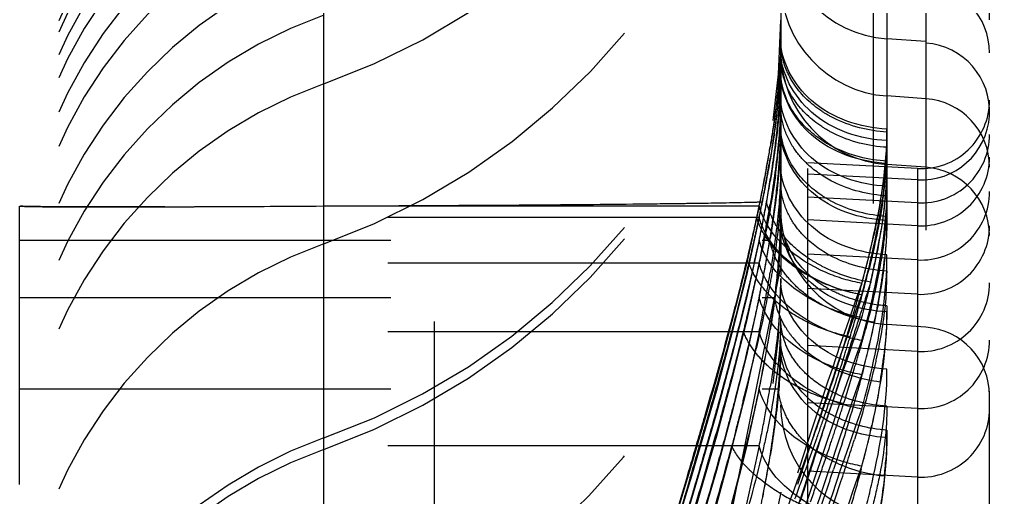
# Model space of a CAD drawing. Header units: millimetres. Extents: x 309 to 11345, y -1340 to 1318.
# Drawn here: x 1460.667 to 1464.934, y -328.082 to -325.978 of the extents above; entities that cross this region are included whole.
import ezdxf

# ---------------------------------------------------------------- set-up
doc = ezdxf.new("R2010")
doc.units = ezdxf.units.MM
doc.header["$LTSCALE"] = 16.335
doc.linetypes.add('HIDDEN', pattern=[0.2, 0.1, -0.1])
doc.layers.add('DEFAULT_2', color=8, linetype='HIDDEN')

msp = doc.modelspace()

# ---------------------------------------------------------------- linework, layer by layer
at = {"layer": 'DEFAULT_2', "color": 8, "linetype": 'HIDDEN'}
for p, q in [((1462.4934, -600.1019), (1462.4934, -312.8142)), ((1464.9343, -597.1408), (1464.9343, -315.7753)), ((1464.4238, -594.6812), (1464.4238, -318.2349)), ((1464.0154, -318.9351), (1464.0154, -593.981)), ((1462.0064, -586.3404), (1462.0064, -324.9033)), ((1464.483, -325.259), (1464.483, -329.3763)), ((1464.6537, -325.2709), (1464.6537, -587.6451)), ((1462.0063, -326.9646), (1462.0066, -325.7618)), ((1464.6537, -326.0753), (1464.483, -326.0634)), ((1464.6537, -326.3267), (1464.483, -326.3148)), ((1464.6169, -326.6341), (1464.1343, -326.6088)), ((1464.1343, -586.3057), (1464.1343, -326.6341)), ((1464.6537, -326.6284), (1464.483, -326.6164)), ((1464.6169, -326.6341), (1464.6169, -586.282)), ((1464.6169, -326.6843), (1464.1343, -326.6591)), ((1464.6169, -326.7849), (1464.1343, -326.7596)), ((1460.667, -586.1172), (1460.667, -326.7988)), ((1461.3063, -326.8022), (1461.2027, -326.8024)), ((1462.0064, -326.7987), (1462.2974, -326.7974)), ((1463.9209, -326.7988), (1462.0064, -326.7988)), ((1463.9209, -326.8491), (1460.667, -326.8491)), ((1464.6169, -326.8854), (1464.1343, -326.8602)), ((1460.667, -326.9496), (1463.9678, -326.9496)), ((1462.006, -327.2092), (1462.0066, -327.0186)), ((1464.6169, -327.0363), (1464.1343, -327.011)), ((1463.9209, -327.0502), (1460.667, -327.0502)), ((1464.0154, -327.0576), (1463.7879, -328.2009)), ((1464.6169, -327.1871), (1464.1343, -327.1618)), ((1460.667, -327.201), (1463.9896, -327.201)), ((1462.0066, -327.9235), (1462.006, -327.2092)), ((1464.6537, -327.3322), (1464.483, -327.3203)), ((1463.9209, -327.3518), (1460.667, -327.3518)), ((1464.6169, -327.4385), (1464.1343, -327.4132)), ((1464.308, -327.4551), (1464.2398, -327.671)), ((1460.667, -327.6032), (1464.0055, -327.6032)), ((1464.6169, -327.6898), (1464.1343, -327.6646)), ((1463.9209, -327.8546), (1460.667, -327.8546)), ((1462.006, -328.114), (1462.0066, -327.8733)), ((1464.6169, -327.9915), (1464.1343, -327.9662)), ((1463.5312, -328.2382), (1463.6019, -327.9978)), ((1464.0154, -328.0585), (1463.7808, -329.2246))]:
    msp.add_line(p, q, dxfattribs=at)
for centre, radius, start, end in [((1460.9989, -323.4174), 3.0165, 289.5117, 0.3699), ((1460.9989, -324.1213), 3.0165, 289.5117, 0.5174), ((1462.678, -326.7988), 2.011, 109.5117, 180.0009), ((1462.678, -326.8491), 2.011, 109.5117, 180), ((1460.9989, -324.976), 3.0165, 289.5117, 0.3687), ((1460.9989, -325.0262), 3.0165, 289.5117, 0.4391), ((1462.678, -326.9496), 2.011, 109.5117, 180), ((1462.678, -327.0502), 2.011, 109.5117, 180), ((1462.678, -327.201), 2.011, 109.5117, 180), ((1462.678, -327.3518), 2.011, 109.5117, 180), ((1464.5181, -325.5619), 0.5028, 180, 266), ((1462.678, -327.6032), 2.011, 109.5117, 180), ((1464.5181, -325.8132), 0.5028, 180, 266), ((1464.6326, -326.1249), 0.3016, 0, 86), ((1462.678, -327.8546), 2.011, 109.5117, 180), ((1460.9989, -325.9815), 3.0165, 289.5117, 0), ((1464.6326, -326.3831), 0.3016, 267, 86), ((1462.0319, -326.1361), 1.9835, 356.4907, 359.7558), ((1464.5181, -326.1149), 0.5028, 180, 266), ((1461.3731, -326.0316), 2.6434, 353.9325, 356.1841), ((1462.678, -328.1562), 2.011, 109.5117, 180), ((1461.408, -326.0975), 2.6085, 352.9865, 356.4835), ((1460.5942, -325.9462), 3.4269, 351.3794, 353.8897), ((1464.6326, -326.3328), 0.3016, 267, 0), ((1464.6326, -326.6276), 0.3016, 0, 86), ((1460.7356, -326.1138), 3.283, 352.697, 355.2863), ((1462.0759, -326.3515), 1.9394, 356.5815, 359.763), ((1460.5403, -325.9916), 3.4827, 350.6591, 352.9999), ((1459.1575, -325.7318), 4.8796, 350.0924, 351.4186), ((1461.6189, -326.3253), 2.3972, 354.2401, 356.6076), ((1461.9678, -326.4438), 2.0476, 358.1672, 359.9851), ((1464.6326, -326.4837), 0.3016, 267, 0), ((1461.5708, -326.4303), 2.4448, 355.9135, 358.1488), ((1458.7831, -325.7014), 5.2637, 348.8085, 350.6466), ((1457.7329, -325.5001), 6.3223, 349.44295, 350.54607), ((1457.6466, -325.4707), 6.4128, 349.36987, 350.11739), ((1459.6194, -325.9746), 4.4079, 351.5067, 352.7468), ((1461.1773, -326.2814), 2.841, 352.323, 354.2519), ((1458.1287, -325.6183), 5.9207, 349.86282, 350.56291), ((1464.6326, -326.5842), 0.3016, 267, 0), ((1455.9246, -325.1462), 8.1652, 348.50575, 349.36072), ((1457.9449, -325.7215), 6.1013, 350.01147, 351.47849), ((1462.468, -326.4271), 2.0167, 352.4546, 354.3636), ((1464.6326, -326.9293), 0.3016, 0, 86), ((1454.6299, -324.9211), 9.4789, 348.57458, 349.43913), ((1456.3134, -325.2917), 7.7652, 348.98668, 349.84858), ((1457.3544, -325.5852), 6.7065, 349.12135, 350.52284), ((1462.1074, -326.6844), 1.908, 356.2499, 359.7534), ((1462.1142, -326.3798), 2.3737, 350.4218, 352.4461), ((1462.5352, -326.4966), 1.9495, 351.7478, 354.7599), ((1456.3953, -325.2383), 7.696, 348.29539, 348.87686), ((1464.6326, -326.735), 0.3016, 267, 0), ((1463.7138, -319.9434), 6.8407, 271.41466, 271.83163), ((1453.5811, -324.6722), 10.5561, 348.09916, 348.51954), ((1453.4142, -324.7306), 10.7182, 348.60041, 349.00316), ((1458.0639, -325.7254), 5.9836, 349.12269, 349.84995), ((1459.5684, -326.2294), 4.4577, 352.0014, 352.9944), ((1460.6709, -128.6209), 198.1823, 270.183715, 270.3861), ((1461.0014, -52.6714), 274.1291, 270.270886, 270.397469), ((1461.8717, -181.3583), 145.4392, 270.406313, 270.588413), ((1462.4907, -243.2551), 83.5393, 270.59986, 270.746012), ((1454.5797, -324.8621), 9.5501, 347.78524, 348.29504), ((1457.7306, -325.751), 6.3246, 349.44298, 350.54353), ((1464.5181, -326.8187), 0.5028, 180, 266), ((1456.4975, -325.251), 7.5831, 347.15952, 347.83411), ((1453.8795, -324.9243), 10.2437, 348.59656, 349.15943), ((1457.4454, -325.6064), 6.6134, 348.36179, 349.12152), ((1458.4304, -326.0688), 5.607, 350.9613, 351.994), ((1461.7433, -326.8344), 2.272, 357.0341, 359.9373), ((1452.0603, -324.3173), 12.1278, 347.42207, 347.78782), ((1454.6285, -325.1722), 9.4803, 348.57457, 349.43903), ((1464.6326, -326.8859), 0.3016, 267, 0), ((1454.4974, -324.7874), 9.6362, 345.5046, 347.11499), ((1456.1636, -325.3388), 7.9228, 346.8229, 348.33589), ((1458.3089, -326.0341), 5.7324, 348.62409, 350.80974), ((1457.1675, -325.8037), 6.8962, 348.97827, 350.50951), ((1461.1968, -326.808), 2.8192, 355.5245, 357.0732), ((1460.3501, -326.0287), 4.1727, 346.4953, 347.5131), ((1461.0054, -326.3389), 3.4971, 347.9499, 350.0472), ((1462.678, -328.8601), 2.011, 109.5117, 180.0009), ((1447.9768, -323.4054), 16.3118, 347.0886, 347.4195), ((1454.7874, -325.0699), 9.3464, 347.38183, 348.13276), ((1464.4036, -326.8113), 0.3919, 202.1792, 213.8517), ((1459.4581, -325.8147), 5.09, 345.6845, 346.4977), ((1462.0684, -326.7722), 2.418, 351.1377, 353.9253), ((1454.5142, -324.8432), 9.6186, 345.76602, 346.7353), ((1457.8175, -325.3939), 6.7838, 344.68785, 345.6669), ((1459.053, -325.7323), 5.5169, 344.2198, 345.9123), ((1459.895, -326.1057), 4.6318, 347.1743, 347.9965), ((1452.1911, -324.4911), 12.0064, 347.00077, 347.39288), ((1453.4977, -325.0999), 10.6329, 348.60281, 349.03592), ((1457.7882, -326.0626), 6.2663, 349.49857, 350.54694), ((1464.4958, -326.4565), 0.7413, 240.5532, 259.478), ((1463.064, -327.0789), 1.4191, 356.0483, 359.7466), ((1460.9989, -327.1378), 3.0165, 289.5117, 0), ((1454.6517, -324.9898), 9.4745, 346.41211, 346.85214), ((1457.2058, -325.8174), 6.8566, 348.04403, 348.66709), ((1484.456, -333.7359), 21.104, 161.7701, 162.32521), ((1461.4576, -326.6791), 3.0358, 349.8233, 351.1788), ((1464.6326, -327.1372), 0.3016, 267, 0), ((1451.4986, -324.0225), 12.731, 345.1004, 345.54968), ((1452.528, -324.3419), 11.6672, 345.28536, 345.77818), ((1449.3774, -323.8419), 14.894, 346.70342, 347.0021), ((1454.74, -325.4958), 9.3666, 348.57093, 349.48773), ((1459.7638, -326.6652), 4.2596, 351.5571, 352.7741), ((1458.3909, -325.5522), 6.1889, 343.36952, 344.69981), ((1456.5065, -325.6691), 7.5714, 347.37208, 348.04265), ((1455.3324, -324.6845), 9.3822, 343.33927, 344.24143), ((1460.7162, -326.5453), 3.7893, 348.3587, 349.8119), ((1445.1595, -322.8448), 19.2282, 346.44379, 346.70258), ((1459.3092, -326.5981), 4.7192, 350.6818, 351.5619), ((1449.0268, -323.4158), 15.2888, 344.3838, 345.26162), ((1457.0018, -325.1381), 7.6385, 342.3497, 343.37522), ((1508.0237, -341.2643), 45.8449, 162.30325, 162.46939), ((1459.0461, -325.9084), 5.5315, 344.1051, 345.0104), ((1460.529, -326.507), 3.9803, 346.7649, 348.3632), ((1464.6326, -327.6331), 0.3016, 0, 86), ((1452.4992, -324.5436), 11.6949, 344.88742, 346.10642), ((1458.2021, -326.4093), 5.8422, 347.96363, 350.61193), ((1457.4796, -326.2606), 6.5793, 349.2245, 350.5313), ((1464.4156, -327.0984), 0.4451, 218.4891, 229.1905), ((1457.2382, -325.26), 7.3914, 342.67182, 343.37756), ((1461.7333, -327.3824), 2.2821, 358.2011, 359.9734), ((1457.3313, -325.4202), 7.3144, 343.39023, 344.10561), ((1459.9058, -326.3612), 4.6203, 345.6408, 346.7741), ((1464.6326, -327.3886), 0.3016, 267, 0), ((1451.5149, -324.4843), 12.7369, 345.90145, 346.64251), ((1454.9429, -324.5346), 9.7986, 341.01223, 342.61985), ((1461.7285, -327.1331), 2.7598, 350.8236, 353.2821), ((1454.1313, -325.6277), 9.9869, 348.59134, 349.2489), ((1441.3645, -321.2799), 23.2431, 343.93778, 344.39751), ((1452.6042, -324.0026), 12.2495, 342.58853, 343.35661), ((1448.1655, -323.3816), 16.1817, 344.42287, 344.91565), ((1433.8471, -320.0666), 30.9486, 345.76486, 345.93673), ((1457.7802, -326.564), 6.2743, 349.49054, 350.54674), ((1456.1915, -325.9873), 7.8967, 346.66022, 348.01155), ((1547.6836, -349.0004), 86.5073, 165.729884, 165.851283), ((1464.5181, -327.6734), 0.5028, 180, 266), ((1426.3114, -315.7056), 39.7711, 342.08426, 342.49093), ((1456.1182, -325.1114), 8.5648, 342.02774, 342.63184), ((1423.8037, -316.1843), 41.5144, 343.72987, 343.87542), ((1430.8636, -318.2636), 34.1687, 343.77025, 343.94924), ((1454.7244, -325.9955), 9.3826, 348.57146, 349.48071), ((1451.258, -323.28), 13.6912, 340.62741, 341.0651), ((1464.6326, -327.6903), 0.3016, 267, 0), ((1437.7037, -320.4434), 27.0483, 343.64467, 344.37876), ((1440.4757, -321.165), 24.1584, 343.96952, 344.20506), ((1446.5263, -323.1033), 17.8774, 344.00435, 344.91513), ((1454.8026, -324.6846), 9.9478, 341.47192, 342.02753), ((1459.986, -326.784), 4.5375, 345.0246, 347.5358), ((1454.631, -325.6213), 9.4994, 346.20214, 346.6839), ((1462.678, -329.7148), 2.011, 109.5117, 180.0009), ((1386.0098, -305.1412), 80.8886, 343.586399, 343.721144), ((1406.5973, -311.1904), 59.4448, 343.580555, 343.761451), ((1432.2175, -318.787), 32.7521, 343.62592, 343.96067), ((1458.8231, -327.076), 5.2112, 348.8712, 351.5044), ((1440.4117, -319.351), 25.2103, 339.63302, 340.29719), ((1447.7828, -322.0569), 17.3754, 340.17485, 340.62373), ((1452.7696, -324.0021), 12.0924, 340.83431, 341.46679), ((1454.4026, -324.7322), 10.4077, 341.63944, 342.7044), ((1462.678, -329.765), 2.011, 109.5117, 180.0009), ((1449.3889, -324.0315), 14.91, 344.41843, 345.14299), ((1452.678, -325.1381), 11.5113, 345.25596, 346.18494), ((1457.2562, -326.7746), 6.8062, 349.04464, 350.51593), ((1462.2546, -327.7512), 2.2295, 353.9181, 355.6965), ((1441.3493, -319.7373), 24.2143, 339.82725, 340.1745), ((1442.2737, -320.8562), 22.9983, 341.64409, 342.06062), ((1449.4675, -322.8547), 15.5881, 340.33285, 340.83529), ((1453.0216, -324.2418), 11.8254, 340.64575, 341.68391), ((1613.162, -372.2059), 155.9429, 163.529795, 163.693099), ((1414.5322, -313.5976), 51.1831, 343.49034, 343.63334), ((1433.5333, -317.8262), 32.39, 341.40457, 341.67353), ((1337.6101, -291.0982), 131.3549, 343.508978, 343.656864), ((1432.9498, -319.2115), 32.0006, 343.44378, 344.00441), ((1437.7014, -320.7492), 27.0496, 343.56508, 344.37121), ((1464.4465, -327.3443), 0.8393, 239.1368, 247.9929), ((1448.8739, -324.1382), 15.4447, 344.5872, 345.26028), ((1453.6799, -326.0913), 10.4472, 348.60007, 349.09313)]:
    msp.add_arc(centre, radius, start, end, dxfattribs=at)
for points in [[(1464.0154, -326.0615), (1464.0155, -326.1382), (1464.0108, -326.215), (1464.0031, -326.2914)], [(1464.0154, -326.0758), (1464.0152, -326.1197), (1464.0135, -326.1637), (1464.0106, -326.2075)], [(1464.038, -326.1933), (1464.0235, -326.1561), (1464.0154, -326.1156), (1464.0154, -326.0756)], [(1464.0154, -326.1125), (1464.0155, -326.1892), (1464.0107, -326.2659), (1464.003, -326.3422)], [(1464.0772, -326.3352), (1464.0392, -326.2802), (1464.0154, -326.2112), (1464.0154, -326.1444)], [(1464.0154, -326.2125), (1464.0155, -326.2892), (1464.0107, -326.366), (1464.0031, -326.4423)], [(1464.0075, -326.3836), (1464.0121, -326.3267), (1464.015, -326.2696), (1464.0153, -326.2125)], [(1464.0771, -326.3943), (1464.0391, -326.3388), (1464.0154, -326.2693), (1464.0154, -326.202)], [(1464.0772, -326.2671), (1464.0614, -326.2442), (1464.0481, -326.2193), (1464.038, -326.1933)], [(1464.0031, -326.2914), (1463.9947, -326.3741), (1463.983, -326.4565), (1463.9694, -326.5385)], [(1464.0154, -326.3136), (1464.0155, -326.3902), (1464.0107, -326.467), (1464.003, -326.5432)], [(1464.003, -326.3422), (1463.9947, -326.4248), (1463.9829, -326.5071), (1463.9693, -326.5891)], [(1464.0312, -326.4572), (1464.021, -326.4258), (1464.0154, -326.3924), (1464.0154, -326.3594)], [(1464.0031, -326.4423), (1463.9947, -326.525), (1463.9829, -326.6074), (1463.9693, -326.6894)], [(1464.483, -326.4733), (1464.4016, -326.4688), (1464.3192, -326.4479), (1464.2465, -326.4111)], [(1464.0154, -326.4639), (1464.0155, -326.5406), (1464.0107, -326.6173), (1464.0031, -326.6936)], [(1464.0771, -326.637), (1464.0391, -326.5813), (1464.0154, -326.5118), (1464.0154, -326.4443)], [(1464.0772, -326.5497), (1464.0576, -326.5214), (1464.0418, -326.49), (1464.0312, -326.4572)], [(1464.483, -326.5406), (1464.4016, -326.5361), (1464.3192, -326.5154), (1464.2465, -326.4786)], [(1464.483, -326.4733), (1464.4829, -326.524), (1464.4799, -326.5747), (1464.475, -326.6251)], [(1464.003, -326.5432), (1463.9947, -326.6259), (1463.9829, -326.7082), (1463.9693, -326.7901)], [(1464.1365, -326.6173), (1464.1144, -326.597), (1464.0942, -326.5743), (1464.0772, -326.5497)], [(1464.483, -326.6015), (1464.4016, -326.597), (1464.3191, -326.576), (1464.2464, -326.539)], [(1464.483, -326.5406), (1464.4829, -326.5853), (1464.4805, -326.6301), (1464.4765, -326.6746)], [(1463.9928, -326.7731), (1463.9997, -326.7171), (1464.0054, -326.6609), (1464.0094, -326.6046)], [(1464.483, -326.6015), (1464.483, -326.6602), (1464.4795, -326.7188), (1464.4734, -326.7771)], [(1464.0154, -326.6152), (1464.0155, -326.6919), (1464.0107, -326.7686), (1464.003, -326.8449)], [(1464.2465, -326.6927), (1464.2068, -326.6727), (1464.1692, -326.6474), (1464.1365, -326.6173)], [(1464.0031, -326.6936), (1463.9947, -326.7764), (1463.9829, -326.8588), (1463.9693, -326.9408)], [(1464.0275, -326.7778), (1464.0196, -326.7502), (1464.0154, -326.7213), (1464.0154, -326.6925)], [(1464.483, -326.7545), (1464.4017, -326.75), (1464.3193, -326.7293), (1464.2465, -326.6927)], [(1463.9907, -326.8758), (1463.9737, -326.846), (1463.9603, -326.8135), (1463.9538, -326.7798)], [(1464.0679, -326.8677), (1464.0504, -326.8399), (1464.0365, -326.8094), (1464.0275, -326.7778)], [(1464.483, -326.8446), (1464.4016, -326.8401), (1464.3191, -326.8191), (1464.2464, -326.782)], [(1464.4645, -326.7764), (1464.45, -326.8769), (1464.4286, -326.9765), (1464.404, -327.0751)], [(1464.4548, -326.7748), (1464.446, -326.8271), (1464.4356, -326.8791), (1464.4242, -326.9309)], [(1464.4734, -326.7771), (1464.4676, -326.8328), (1464.4595, -326.8882), (1464.4499, -326.9434)], [(1464.483, -326.7545), (1464.4829, -326.7948), (1464.481, -326.8351), (1464.4776, -326.8753)], [(1464.0113, -326.8092), (1464.0063, -326.8873), (1463.997, -326.9651), (1463.985, -327.0425)], [(1463.9466, -326.9304), (1463.931, -326.9051), (1463.9181, -326.8777), (1463.9103, -326.8491)], [(1464.003, -326.8449), (1463.9947, -326.9275), (1463.9829, -327.0098), (1463.9693, -327.0918)], [(1464.0154, -326.8661), (1464.0155, -326.9428), (1464.0107, -327.0195), (1464.0031, -327.0958)], [(1464.0406, -326.9592), (1464.025, -326.9206), (1464.0154, -326.8785), (1464.0154, -326.8369)], [(1464.1225, -326.9355), (1464.102, -326.915), (1464.0834, -326.8922), (1464.0679, -326.8677)], [(1464.483, -326.8446), (1464.4831, -326.9059), (1464.4793, -326.9672), (1464.4728, -327.0281)], [(1464.0347, -326.9383), (1464.0182, -326.9188), (1464.0034, -326.8979), (1463.9907, -326.8758)], [(1464.4776, -326.8753), (1464.4733, -326.9263), (1464.4667, -326.9771), (1464.4584, -327.0277)], [(1463.9985, -326.9985), (1463.9791, -326.9775), (1463.9615, -326.9548), (1463.9466, -326.9304)], [(1464.004, -327.0497), (1463.9869, -327.0187), (1463.9736, -326.9846), (1463.9678, -326.9496)], [(1464.2465, -327.0237), (1464.2011, -327.001), (1464.1584, -326.9713), (1464.1225, -326.9355)], [(1464.1314, -327.102), (1464.0825, -327.0744), (1464.0366, -327.0397), (1463.9985, -326.9985)], [(1463.9896, -327.201), (1463.9968, -327.1435), (1464.0029, -327.0858), (1464.0074, -327.028)], [(1464.483, -327.0852), (1464.4017, -327.0807), (1464.3193, -327.0602), (1464.2465, -327.0237)], [(1463.9149, -327.1276), (1463.8989, -327.1036), (1463.8852, -327.0776), (1463.8762, -327.0502)], [(1464.0493, -327.1154), (1464.0323, -327.095), (1464.0169, -327.073), (1464.004, -327.0497)], [(1464.4112, -327.134), (1464.3372, -327.1226), (1464.2644, -327.0984), (1464.1978, -327.0643)], [(1464.0031, -327.0958), (1463.9947, -327.1786), (1463.9829, -327.261), (1463.9693, -327.343)], [(1464.0154, -327.1179), (1464.0155, -327.1946), (1464.0107, -327.2713), (1464.003, -327.3476)], [(1464.1255, -327.1878), (1464.0976, -327.1667), (1464.0718, -327.1423), (1464.0493, -327.1154)], [(1463.9671, -327.1919), (1463.9479, -327.1721), (1463.9302, -327.1506), (1463.9149, -327.1276)], [(1464.2144, -327.2427), (1464.1833, -327.227), (1464.1533, -327.2088), (1464.1255, -327.1878)], [(1464.3327, -327.2094), (1464.3033, -327.2), (1464.2746, -327.1883), (1464.247, -327.1745)], [(1464.483, -327.2379), (1464.4321, -327.2351), (1464.3812, -327.225), (1464.3327, -327.2094)], [(1464.4797, -327.1767), (1464.4743, -327.256), (1464.4628, -327.335), (1464.4477, -327.4131)], [(1464.4275, -327.3099), (1464.3537, -327.2995), (1464.2809, -327.2762), (1464.2144, -327.2427)], [(1464.483, -327.238), (1464.483, -327.3108), (1464.4778, -327.3837), (1464.4694, -327.456)], [(1463.6849, -327.714), (1463.725, -327.575), (1463.7644, -327.4358), (1463.8016, -327.2959)], [(1464.0387, -327.4104), (1464.0238, -327.3739), (1464.0154, -327.334), (1464.0154, -327.2947)], [(1464.3207, -327.3744), (1464.2529, -327.3606), (1464.1864, -327.337), (1464.1246, -327.3056)], [(1463.8929, -327.4278), (1463.8763, -327.4043), (1463.8619, -327.3788), (1463.852, -327.3518)], [(1464.003, -327.3476), (1463.9947, -327.4302), (1463.9829, -327.5125), (1463.9693, -327.5945)], [(1464.0154, -327.4191), (1464.0155, -327.4958), (1464.0107, -327.5726), (1464.0031, -327.6489)], [(1464.0772, -327.48), (1464.0618, -327.4584), (1464.0487, -327.4349), (1464.0387, -327.4104)], [(1463.9432, -327.4874), (1463.9249, -327.4689), (1463.9079, -327.4491), (1463.8929, -327.4278)], [(1464.0055, -327.6032), (1464.0096, -327.5535), (1464.0127, -327.5038), (1464.0142, -327.454)], [(1464.2344, -327.5073), (1464.1953, -327.4877), (1464.1578, -327.4639), (1464.1247, -327.4353)], [(1464.0087, -327.5436), (1463.9855, -327.5266), (1463.9635, -327.5078), (1463.9432, -327.4874)], [(1464.1373, -327.5466), (1464.115, -327.5267), (1464.0945, -327.5044), (1464.0772, -327.48)], [(1464.453, -327.5733), (1464.3774, -327.5643), (1464.3024, -327.5414), (1464.2344, -327.5073)], [(1464.1319, -327.6146), (1464.0887, -327.595), (1464.0469, -327.5716), (1464.0087, -327.5436)], [(1464.2465, -327.6193), (1464.2072, -327.6), (1464.17, -327.5757), (1464.1373, -327.5466)], [(1464.453, -327.5733), (1464.4428, -327.637), (1464.4305, -327.7003), (1464.4166, -327.7633)], [(1463.9771, -327.8459), (1463.989, -327.7653), (1463.9988, -327.6844), (1464.0055, -327.6032)], [(1464.0346, -327.7128), (1464.0189, -327.6784), (1464.0081, -327.6409), (1464.0055, -327.6032)], [(1464.2925, -327.6681), (1464.2373, -327.6562), (1464.1833, -327.6379), (1464.1319, -327.6146)], [(1464.483, -327.6795), (1464.4018, -327.6751), (1464.3195, -327.6551), (1464.2465, -327.6193)], [(1464.0031, -327.6489), (1463.9947, -327.7316), (1463.9829, -327.814), (1463.9693, -327.896)], [(1464.483, -327.6795), (1464.4826, -327.7796), (1464.4704, -327.8799), (1464.4515, -327.9782)], [(1464.0787, -327.7867), (1464.0615, -327.7638), (1464.0465, -327.7389), (1464.0346, -327.7128)], [(1464.483, -327.785), (1464.4017, -327.7804), (1464.3198, -327.7581), (1464.247, -327.7214)], [(1464.1678, -327.8748), (1464.1342, -327.85), (1464.1038, -327.8201), (1464.0787, -327.7867)], [(1464.483, -327.785), (1464.483, -327.8295), (1464.4812, -327.8741), (1464.4779, -327.9185)], [(1464.2477, -327.9231), (1464.2198, -327.9093), (1464.1929, -327.8932), (1464.1678, -327.8748)], [(1464.4716, -327.9874), (1464.3943, -327.9802), (1464.3172, -327.9577), (1464.2477, -327.9231)], [(1464.0159, -328.0648), (1463.9744, -328.04), (1463.9346, -328.0116), (1463.8986, -327.9793)], [(1464.4515, -327.9782), (1464.4423, -328.0258), (1464.4315, -328.0731), (1464.4196, -328.12)], [(1464.4716, -327.9874), (1464.4639, -328.0601), (1464.4528, -328.1325), (1464.4394, -328.2044)]]:
    msp.add_open_spline(points, degree=3, dxfattribs=at)
for points, knots in [([(1464.483, -326.4603), (1464.3647, -326.4538), (1464.1378, -326.3834), (1464.0154, -326.1633), (1464.0154, -326.0619)], [0, 0, 0, 0, 0.538994, 1, 1, 1, 1]), ([(1464.483, -326.5113), (1464.3647, -326.5048), (1464.1378, -326.4344), (1464.0154, -326.2143), (1464.0154, -326.1129)], [0, 0, 0, 0, 0.539023, 1, 1, 1, 1]), ([(1464.483, -326.6112), (1464.3647, -326.6047), (1464.1378, -326.5344), (1464.0154, -326.3142), (1464.0154, -326.2129)], [0, 0, 0, 0, 0.538999, 1, 1, 1, 1]), ([(1464.2465, -326.4111), (1464.2291, -326.4023), (1464.1646, -326.365), (1464.1083, -326.3124), (1464.0772, -326.2671)], [0, 0, 0, 0, 0.261759, 1, 1, 1, 1]), ([(1464.483, -326.7123), (1464.3647, -326.7058), (1464.1378, -326.6354), (1464.0154, -326.4153), (1464.0154, -326.3139)], [0, 0, 0, 0, 0.539021, 1, 1, 1, 1]), ([(1464.2465, -326.4786), (1464.2291, -326.4698), (1464.1647, -326.4327), (1464.1084, -326.3804), (1464.0772, -326.3352)], [0, 0, 0, 0, 0.261922, 1, 1, 1, 1]), ([(1464.2464, -326.539), (1464.229, -326.5301), (1464.1645, -326.4926), (1464.1083, -326.4398), (1464.0771, -326.3943)], [0, 0, 0, 0, 0.261548, 1, 1, 1, 1]), ([(1464.483, -326.8626), (1464.3647, -326.8561), (1464.1378, -326.7857), (1464.0154, -326.5656), (1464.0154, -326.4642)], [0, 0, 0, 0, 0.538999, 1, 1, 1, 1]), ([(1464.3729, -327.1391), (1464.3886, -327.0794), (1464.4444, -326.8572), (1464.4835, -326.6281), (1464.483, -326.4603)], [0, 0, 0, 0, 0.26868, 1, 1, 1, 1]), ([(1464.3729, -327.1893), (1464.3886, -327.1298), (1464.4444, -326.9077), (1464.4834, -326.679), (1464.483, -326.5113)], [0, 0, 0, 0, 0.268654, 1, 1, 1, 1]), ([(1464.3729, -327.2899), (1464.3886, -327.2303), (1464.4444, -327.008), (1464.4834, -326.779), (1464.483, -326.6112)], [0, 0, 0, 0, 0.268676, 1, 1, 1, 1]), ([(1464.483, -327.0139), (1464.3647, -327.0074), (1464.1378, -326.9371), (1464.0154, -326.7169), (1464.0154, -326.6156)], [0, 0, 0, 0, 0.53902, 1, 1, 1, 1]), ([(1464.2464, -326.782), (1464.229, -326.7731), (1464.1645, -326.7355), (1464.1083, -326.6826), (1464.0771, -326.637)], [0, 0, 0, 0, 0.261467, 1, 1, 1, 1]), ([(1463.9928, -326.6609), (1463.9817, -326.7434), (1463.9624, -326.8539), (1463.9399, -326.9637), (1463.934, -326.9919)], [0, 0, 0, 0, 0.742979, 1, 1, 1, 1]), ([(1464.3729, -327.3904), (1464.3886, -327.3309), (1464.4444, -327.1088), (1464.4834, -326.88), (1464.483, -326.7123)], [0, 0, 0, 0, 0.268656, 1, 1, 1, 1]), ([(1463.5783, -326.7873), (1463.6089, -326.7869), (1463.7103, -326.7855), (1463.8118, -326.7838), (1463.8827, -326.782)], [0, 0, 0, 0, 0.301127, 1, 1, 1, 1]), ([(1460.667, -326.7988), (1460.667, -326.8009), (1460.6798, -326.7981), (1460.6931, -326.802), (1460.7251, -326.8007), (1460.7857, -326.8026), (1460.8918, -326.8023), (1461.0484, -326.8029), (1461.2443, -326.8024), (1461.5678, -326.8014), (1461.8258, -326.7999), (1462.0064, -326.7987)], [0, 0, 0, 0, 0.004536, 0.017903, 0.039982, 0.070628, 0.15701, 0.275205, 0.422376, 0.595468, 1, 1, 1, 1]), ([(1460.7047, -326.8008), (1460.7011, -326.8008), (1460.6903, -326.8005), (1460.6795, -326.8002), (1460.6723, -326.7997)], [0, 0, 0, 0, 0.334593, 1, 1, 1, 1]), ([(1460.8338, -326.8022), (1460.8202, -326.8021), (1460.7772, -326.8019), (1460.7342, -326.8015), (1460.7047, -326.8008)], [0, 0, 0, 0, 0.314836, 1, 1, 1, 1]), ([(1461.2027, -326.8024), (1461.1661, -326.8025), (1461.0431, -326.8027), (1460.9202, -326.8026), (1460.8338, -326.8022)], [0, 0, 0, 0, 0.297669, 1, 1, 1, 1]), ([(1463.9209, -326.7988), (1463.7808, -327.482), (1463.4241, -328.5078), (1463.0775, -329.9464), (1463.0013, -330.727), (1462.9931, -331.1225)], [0, 0, 0, 0, 0.47187, 0.732372, 1, 1, 1, 1]), ([(1464.3729, -327.1391), (1464.3189, -327.1295), (1464.1361, -327.0757), (1463.955, -326.933), (1463.9209, -326.7988)], [0, 0, 0, 0, 0.283807, 1, 1, 1, 1]), ([(1463.9209, -326.8491), (1463.7808, -327.5322), (1463.4241, -328.5581), (1463.0775, -329.9967), (1463.0012, -330.7773), (1462.9931, -331.1727)], [0, 0, 0, 0, 0.47187, 0.732372, 1, 1, 1, 1]), ([(1464.3729, -327.1894), (1464.3189, -327.1798), (1464.1361, -327.126), (1463.955, -326.9833), (1463.9209, -326.8491)], [0, 0, 0, 0, 0.283802, 1, 1, 1, 1]), ([(1464.483, -327.2648), (1464.3647, -327.2583), (1464.1378, -327.1879), (1464.0154, -326.9678), (1464.0154, -326.8664)], [0, 0, 0, 0, 0.538999, 1, 1, 1, 1]), ([(1464.3729, -327.5413), (1464.3886, -327.4817), (1464.4444, -327.2594), (1464.4834, -327.0304), (1464.483, -326.8626)], [0, 0, 0, 0, 0.268676, 1, 1, 1, 1]), ([(1463.9209, -326.9496), (1463.7808, -327.6328), (1463.4241, -328.6586), (1463.0775, -330.0973), (1463.0012, -330.8778), (1462.9931, -331.2733)], [0, 0, 0, 0, 0.47187, 0.732372, 1, 1, 1, 1]), ([(1464.3729, -327.2899), (1464.3189, -327.2803), (1464.1361, -327.2265), (1463.955, -327.0838), (1463.9209, -326.9496)], [0, 0, 0, 0, 0.283806, 1, 1, 1, 1]), ([(1464.1978, -327.0643), (1464.1816, -327.0559), (1464.1216, -327.0221), (1464.0674, -326.977), (1464.0347, -326.9383)], [0, 0, 0, 0, 0.263959, 1, 1, 1, 1]), ([(1464.247, -327.1745), (1464.2295, -327.1657), (1464.1646, -327.1289), (1464.1087, -327.0754), (1464.0781, -327.0296)], [0, 0, 0, 0, 0.261714, 1, 1, 1, 1]), ([(1464.3729, -327.6921), (1464.3886, -327.6325), (1464.4444, -327.4105), (1464.4834, -327.1816), (1464.483, -327.014)], [0, 0, 0, 0, 0.268657, 1, 1, 1, 1]), ([(1464.4584, -327.0277), (1464.4542, -327.0532), (1464.4352, -327.1578), (1464.4102, -327.2613), (1464.3894, -327.3391)], [0, 0, 0, 0, 0.242705, 1, 1, 1, 1]), ([(1463.9209, -327.0502), (1463.7808, -327.7333), (1463.4241, -328.7592), (1463.0775, -330.1978), (1463.0012, -330.9784), (1462.9931, -331.3738)], [0, 0, 0, 0, 0.47187, 0.732372, 1, 1, 1, 1]), ([(1463.985, -327.0425), (1463.9801, -327.0738), (1463.9582, -327.2027), (1463.9301, -327.3304), (1463.9073, -327.4268)], [0, 0, 0, 0, 0.242222, 1, 1, 1, 1]), ([(1464.3729, -327.3905), (1464.3189, -327.3809), (1464.1361, -327.3271), (1463.955, -327.1844), (1463.9209, -327.0502)], [0, 0, 0, 0, 0.283802, 1, 1, 1, 1]), ([(1464.483, -327.5166), (1464.3647, -327.5101), (1464.1378, -327.4398), (1464.0154, -327.2196), (1464.0154, -327.1183)], [0, 0, 0, 0, 0.539018, 1, 1, 1, 1]), ([(1463.2905, -331.1225), (1463.3053, -330.7459), (1463.3707, -330.1852), (1463.5604, -329.4693), (1463.7359, -328.9623), (1463.9175, -328.4772), (1464.1268, -327.8703), (1464.2702, -327.4241), (1464.3729, -327.1391)], [0, 0, 0, 0, 0.272705, 0.40583, 0.535461, 0.660825, 0.780743, 1, 1, 1, 1]), ([(1463.9209, -327.201), (1463.7808, -327.8842), (1463.4241, -328.91), (1463.0775, -330.3486), (1463.0012, -331.1292), (1462.9931, -331.5247)], [0, 0, 0, 0, 0.47187, 0.732372, 1, 1, 1, 1]), ([(1463.2905, -331.1727), (1463.3052, -330.7962), (1463.3707, -330.2355), (1463.5604, -329.5196), (1463.7359, -329.0126), (1463.9175, -328.5274), (1464.1268, -327.9206), (1464.2702, -327.4743), (1464.3729, -327.1893)], [0, 0, 0, 0, 0.272705, 0.40583, 0.535461, 0.660825, 0.780743, 1, 1, 1, 1]), ([(1464.3729, -327.5413), (1464.3189, -327.5317), (1464.1361, -327.4779), (1463.955, -327.3352), (1463.9209, -327.201)], [0, 0, 0, 0, 0.283806, 1, 1, 1, 1]), ([(1464.1246, -327.3056), (1464.0805, -327.2831), (1464.0251, -327.2476), (1463.9778, -327.203), (1463.9671, -327.1919)], [0, 0, 0, 0, 0.762596, 1, 1, 1, 1]), ([(1464.0672, -327.3755), (1464.0563, -327.3618), (1464.0197, -327.3094), (1463.9949, -327.2473), (1463.9896, -327.201)], [0, 0, 0, 0, 0.272298, 1, 1, 1, 1]), ([(1463.7219, -327.7408), (1463.7346, -327.6962), (1463.7833, -327.5218), (1463.8293, -327.3466), (1463.861, -327.2157)], [0, 0, 0, 0, 0.255975, 1, 1, 1, 1]), ([(1463.2905, -331.2733), (1463.3052, -330.8968), (1463.3707, -330.336), (1463.5604, -329.6201), (1463.7359, -329.1131), (1463.9175, -328.628), (1464.1268, -328.0212), (1464.2702, -327.5749), (1464.3729, -327.2899)], [0, 0, 0, 0, 0.272705, 0.40583, 0.535461, 0.660825, 0.780743, 1, 1, 1, 1]), ([(1464.0154, -327.2946), (1464.0152, -327.3318), (1464.0094, -327.4885), (1463.9855, -327.6441), (1463.9617, -327.7612)], [0, 0, 0, 0, 0.23755, 1, 1, 1, 1]), ([(1464.3729, -327.9435), (1464.3886, -327.8839), (1464.4444, -327.6616), (1464.4834, -327.4326), (1464.483, -327.2648)], [0, 0, 0, 0, 0.268676, 1, 1, 1, 1]), ([(1463.7876, -327.7559), (1463.7974, -327.7193), (1463.8353, -327.576), (1463.8707, -327.4321), (1463.8948, -327.3244)], [0, 0, 0, 0, 0.255519, 1, 1, 1, 1]), ([(1463.9209, -327.3518), (1463.7808, -328.035), (1463.4241, -329.0608), (1463.0775, -330.4995), (1463.0012, -331.28), (1462.9931, -331.6755)], [0, 0, 0, 0, 0.47187, 0.732372, 1, 1, 1, 1]), ([(1464.3729, -327.6921), (1464.3189, -327.6825), (1464.1361, -327.6287), (1463.955, -327.486), (1463.9209, -327.3518)], [0, 0, 0, 0, 0.283803, 1, 1, 1, 1]), ([(1463.2905, -331.3738), (1463.3052, -330.9973), (1463.3707, -330.4366), (1463.5604, -329.7207), (1463.7359, -329.2137), (1463.9175, -328.7285), (1464.1268, -328.1217), (1464.2702, -327.6754), (1464.3729, -327.3904)], [0, 0, 0, 0, 0.272705, 0.40583, 0.535461, 0.660825, 0.780743, 1, 1, 1, 1]), ([(1464.0781, -327.5763), (1464.0679, -327.5612), (1464.034, -327.5021), (1464.0154, -327.4333), (1464.0154, -327.3834)], [0, 0, 0, 0, 0.267725, 1, 1, 1, 1]), ([(1464.483, -327.8178), (1464.3647, -327.8113), (1464.1378, -327.741), (1464.0154, -327.5208), (1464.0154, -327.4195)], [0, 0, 0, 0, 0.538999, 1, 1, 1, 1]), ([(1464.4477, -327.4131), (1464.4411, -327.4468), (1464.4111, -327.5861), (1464.3717, -327.7232), (1464.3397, -327.8264)], [0, 0, 0, 0, 0.241126, 1, 1, 1, 1]), ([(1464.2807, -327.4541), (1464.2703, -327.4866), (1464.2273, -327.6193), (1464.1815, -327.7511), (1464.146, -327.8505)], [0, 0, 0, 0, 0.243984, 1, 1, 1, 1]), ([(1464.3818, -327.5071), (1464.3724, -327.5437), (1464.3318, -327.6952), (1464.2852, -327.8451), (1464.2478, -327.9581)], [0, 0, 0, 0, 0.241329, 1, 1, 1, 1]), ([(1463.2905, -331.5247), (1463.3052, -331.1481), (1463.3707, -330.5874), (1463.5604, -329.8715), (1463.7359, -329.3645), (1463.9175, -328.8794), (1464.1268, -328.2725), (1464.2702, -327.8263), (1464.3729, -327.5413)], [0, 0, 0, 0, 0.272705, 0.40583, 0.535461, 0.660825, 0.780743, 1, 1, 1, 1]), ([(1464.3729, -328.1948), (1464.3886, -328.1353), (1464.4444, -327.9132), (1464.4834, -327.6844), (1464.483, -327.5166)], [0, 0, 0, 0, 0.268659, 1, 1, 1, 1]), ([(1464.247, -327.7214), (1464.2295, -327.7126), (1464.1646, -327.6758), (1464.1087, -327.6222), (1464.0781, -327.5763)], [0, 0, 0, 0, 0.261654, 1, 1, 1, 1]), ([(1463.9209, -327.6032), (1463.7808, -328.2864), (1463.4241, -329.3122), (1463.0775, -330.7508), (1463.0012, -331.5314), (1462.9931, -331.9269)], [0, 0, 0, 0, 0.47187, 0.732372, 1, 1, 1, 1]), ([(1464.3729, -327.9435), (1464.3189, -327.9339), (1464.1361, -327.8801), (1463.955, -327.7374), (1463.9209, -327.6032)], [0, 0, 0, 0, 0.283806, 1, 1, 1, 1]), ([(1463.2905, -331.6755), (1463.3052, -331.299), (1463.3707, -330.7382), (1463.5604, -330.0223), (1463.7359, -329.5153), (1463.9175, -329.0302), (1464.1268, -328.4234), (1464.2702, -327.9771), (1464.3729, -327.6921)], [0, 0, 0, 0, 0.272705, 0.40583, 0.535461, 0.660825, 0.780743, 1, 1, 1, 1]), ([(1463.9617, -327.7612), (1463.9533, -327.8028), (1463.9152, -327.9747), (1463.8677, -328.1444), (1463.8304, -328.2727)], [0, 0, 0, 0, 0.241243, 1, 1, 1, 1]), ([(1464.3729, -328.4965), (1464.3886, -328.4369), (1464.4444, -328.2146), (1464.4834, -327.9856), (1464.483, -327.8178)], [0, 0, 0, 0, 0.268676, 1, 1, 1, 1]), ([(1463.9209, -327.8546), (1463.7808, -328.5377), (1463.4241, -329.5636), (1463.0775, -331.0022), (1463.0012, -331.7828), (1462.9931, -332.1782)], [0, 0, 0, 0, 0.47187, 0.732372, 1, 1, 1, 1]), ([(1463.8986, -327.9793), (1463.8876, -327.9694), (1463.8495, -327.9327), (1463.8161, -327.8896), (1463.8005, -327.8546)], [0, 0, 0, 0, 0.277369, 1, 1, 1, 1]), ([(1464.3729, -328.1949), (1464.3189, -328.1853), (1464.1361, -328.1315), (1463.955, -327.9888), (1463.9209, -327.8546)], [0, 0, 0, 0, 0.283803, 1, 1, 1, 1]), ([(1463.2905, -331.9269), (1463.3052, -331.5503), (1463.3707, -330.9896), (1463.5604, -330.2737), (1463.7359, -329.7667), (1463.9175, -329.2816), (1464.1268, -328.6747), (1464.2702, -328.2285), (1464.3729, -327.9435)], [0, 0, 0, 0, 0.272705, 0.40583, 0.535461, 0.660825, 0.780743, 1, 1, 1, 1]), ([(1464.3694, -327.9565), (1464.3559, -328.0074), (1464.2961, -328.2191), (1464.2261, -328.4278), (1464.1705, -328.5857)], [0, 0, 0, 0, 0.239135, 1, 1, 1, 1])]:
    msp.add_open_spline(points, degree=3, knots=knots, dxfattribs=at)

doc.saveas('drawing.dxf')
